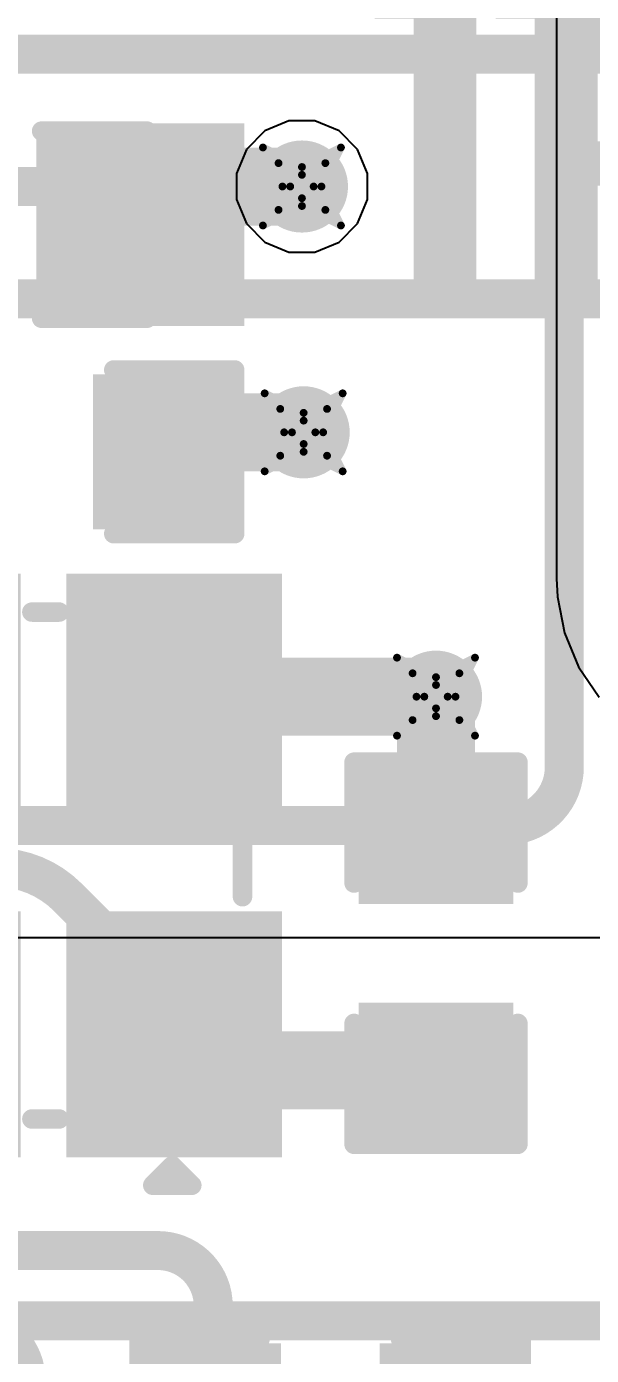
# Model space of a CAD drawing. Header units: inches. Extents: x -2 to 5376, y -4 to 5426.
# Drawn here: x 84.89 to 88.57, y 32.43 to 41.09 of the extents above; entities that cross this region are included whole.
import ezdxf

# ---------------------------------------------------------------- set-up
doc = ezdxf.new("R2010")
doc.units = ezdxf.units.IN
for name, color, linetype in [('Bottom Layer', 5, 'Continuous'), ('Drill Drawing', 1, 'Continuous'), ('Layer 1', 16, 'Continuous'), ('Layer 2', 76, 'Continuous'), ('Top Layer', 1, 'Continuous'), ('Top Overlay', 2, 'Continuous'), ('Top Paste', 8, 'Continuous'), ('Top Solder', 216, 'Continuous'), ('Via Holes', 16, 'Continuous')]:
    doc.layers.add(name, color=color, linetype=linetype)
doc.styles.add('Arial Black_Bold', font='', dxfattribs={"height": 0.2})
doc.styles.get('Arial Black_Bold').set_extended_font_data('Arial Black', bold=True)

# ---------------------------------------------------------------- blocks, each defined once
blk = doc.blocks.new('SMD3225_4P_132')
at = {"layer": 'Top Layer'}
for points in [[(-1.8, 1.45), (-0.4, 1.45), (-0.4, 0.25), (-1.8, 0.25)], [(0.4, 1.45), (1.8, 1.45), (1.8, 0.25), (0.4, 0.25)], [(-1.8, -0.25), (-0.4, -0.25), (-0.4, -1.45), (-1.8, -1.45)], [(0.4, -0.25), (1.8, -0.25), (1.8, -1.45), (0.4, -1.45)]]:
    blk.add_hatch(color=1, dxfattribs=at).paths.add_polyline_path(points)
at = {"layer": 'Top Paste'}
for points in [[(-1.8, 1.45), (-0.4, 1.45), (-0.4, 0.25), (-1.8, 0.25)], [(0.4, 1.45), (1.8, 1.45), (1.8, 0.25), (0.4, 0.25)], [(-1.8, -0.25), (-0.4, -0.25), (-0.4, -1.45), (-1.8, -1.45)], [(0.4, -0.25), (1.8, -0.25), (1.8, -1.45), (0.4, -1.45)]]:
    blk.add_hatch(color=8, dxfattribs=at).paths.add_polyline_path(points)
at = {"layer": 'Top Solder'}
for points in [[(-1.9016, 1.5516), (-0.2984, 1.5516), (-0.2984, 0.1484), (-1.9016, 0.1484)], [(0.2984, 1.5516), (1.9016, 1.5516), (1.9016, 0.1484), (0.2984, 0.1484)], [(-1.9016, -0.1484), (-0.2984, -0.1484), (-0.2984, -1.5516), (-1.9016, -1.5516)], [(0.2984, -0.1484), (1.9016, -0.1484), (1.9016, -1.5516), (0.2984, -1.5516)]]:
    blk.add_hatch(color=216, dxfattribs=at).paths.add_polyline_path(points)
at = {"layer": 'Top Overlay', "const_width": 0.127}
for points in [[(-0.2032, 1.2954), (0.1778, 1.2954)], [(-1.651, 0.0762), (-1.651, -0.1016)], [(1.651, 0.0762), (1.651, -0.1016)], [(-2.0828, -0.7112), (-2.0828, -0.9652)], [(-2.0828, -0.7112), (-1.9558, -0.8382)], [(-1.9558, -0.8382), (-2.0828, -0.9652)], [(-0.2032, -1.2954), (0.1778, -1.2954)]]:
    blk.add_lwpolyline(points, dxfattribs=at)
at = {"layer": 'Top Overlay', "const_width": 0.0635}
for points in [[(-0.2349, 1.2954, 1), (-0.1714, 1.2954, 1)], [(0.1461, 1.2954, 1), (0.2095, 1.2954, 1)], [(-1.6827, 0.0762, 1), (-1.6193, 0.0762, 1)], [(1.6193, 0.0762, 1), (1.6827, 0.0762, 1)], [(-1.6827, -0.1016, 1), (-1.6193, -0.1016, 1)], [(1.6193, -0.1016, 1), (1.6827, -0.1016, 1)], [(-2.1145, -0.7112, 1), (-2.0511, -0.7112, 1)], [(-2.1145, -0.7112, 1), (-2.0511, -0.7112, 1)], [(-1.9875, -0.8382, 1), (-1.9241, -0.8382, 1)], [(-1.9875, -0.8382, 1), (-1.9241, -0.8382, 1)], [(-2.1145, -0.9652, 1), (-2.0511, -0.9652, 1)], [(-2.1145, -0.9652, 1), (-2.0511, -0.9652, 1)], [(-0.2349, -1.2954, 1), (-0.1714, -1.2954, 1)], [(0.1461, -1.2954, 1), (0.2095, -1.2954, 1)]]:
    blk.add_lwpolyline(points, format="xyb", close=True, dxfattribs=at)
blk = doc.blocks.new('LED_0603_243')
at = {"layer": 'Top Layer'}
for points in [[(-1, 0.5), (-0.5, 0.5), (-0.5, -0.5), (-1, -0.5)], [(0.5, 0.5), (1, 0.5), (1, -0.5), (0.5, -0.5)]]:
    blk.add_hatch(color=1, dxfattribs=at).paths.add_polyline_path(points)
at = {"layer": 'Top Overlay'}
blk.add_hatch(color=2, dxfattribs=at).paths.add_polyline_path([(1.1176, -0.6604), (1.7526, -0.6604), (1.7526, 0.6604), (1.1176, 0.6604)])
at = {"layer": 'Top Paste'}
for points in [[(-1, 0.5), (-0.5, 0.5), (-0.5, -0.5), (-1, -0.5)], [(0.5, 0.5), (1, 0.5), (1, -0.5), (0.5, -0.5)]]:
    blk.add_hatch(color=8, dxfattribs=at).paths.add_polyline_path(points)
at = {"layer": 'Top Solder'}
for points in [[(-1.1016, 0.6016), (-0.3984, 0.6016), (-0.3984, -0.6016), (-1.1016, -0.6016)], [(0.3984, 0.6016), (1.1016, 0.6016), (1.1016, -0.6016), (0.3984, -0.6016)]]:
    blk.add_hatch(color=216, dxfattribs=at).paths.add_polyline_path(points)
at = {"layer": 'Top Overlay', "const_width": 0.127}
for points in [[(-1.1176, 0.6096), (-0.4318, 0.6096)], [(-1.1176, -0.6096), (-1.1176, 0.6096)], [(0.4318, 0.6096), (1.1176, 0.6096)], [(1.1176, -0.6096), (1.1176, 0.6096)], [(-1.1176, -0.6096), (-0.4318, -0.6096)], [(0.4318, -0.6096), (1.1176, -0.6096)]]:
    blk.add_lwpolyline(points, dxfattribs=at)
at = {"layer": 'Top Overlay', "const_width": 0.0635}
for points in [[(-1.1494, 0.6096, 1), (-1.0858, 0.6096, 1)], [(-1.1494, 0.6096, 1), (-1.0858, 0.6096, 1)], [(-0.4636, 0.6096, 1), (-0.4001, 0.6096, 1)], [(0.4001, 0.6096, 1), (0.4636, 0.6096, 1)], [(1.0859, 0.6096, 1), (1.1494, 0.6096, 1)], [(1.0859, 0.6096, 1), (1.1494, 0.6096, 1)], [(-1.1494, -0.6096, 1), (-1.0858, -0.6096, 1)], [(-1.1494, -0.6096, 1), (-1.0858, -0.6096, 1)], [(-0.4636, -0.6096, 1), (-0.4001, -0.6096, 1)], [(0.4001, -0.6096, 1), (0.4636, -0.6096, 1)], [(1.0859, -0.6096, 1), (1.1494, -0.6096, 1)], [(1.0859, -0.6096, 1), (1.1494, -0.6096, 1)]]:
    blk.add_lwpolyline(points, format="xyb", close=True, dxfattribs=at)
blk = doc.blocks.new('C___0603_327')
at = {"layer": 'Top Layer'}
for points in [[(-0.381, 0.4445), (-0.381, -0.4445), (-1.143, -0.4445), (-1.143, 0.4445)], [(1.143, 0.4445), (1.143, -0.4445), (0.381, -0.4445), (0.381, 0.4445)]]:
    blk.add_hatch(color=1, dxfattribs=at).paths.add_polyline_path(points)
at = {"layer": 'Top Paste'}
for points in [[(-0.381, 0.4445), (-0.381, -0.4445), (-1.143, -0.4445), (-1.143, 0.4445)], [(1.143, 0.4445), (1.143, -0.4445), (0.381, -0.4445), (0.381, 0.4445)]]:
    blk.add_hatch(color=8, dxfattribs=at).paths.add_polyline_path(points)
at = {"layer": 'Top Solder'}
for points in [[(-0.321, 0.5045), (-0.321, -0.5045), (-1.203, -0.5045), (-1.203, 0.5045)], [(1.203, 0.5045), (1.203, -0.5045), (0.321, -0.5045), (0.321, 0.5045)]]:
    blk.add_hatch(color=216, dxfattribs=at).paths.add_polyline_path(points)
at = {"layer": 'Top Overlay', "const_width": 0.127}
for points in [[(-1.2446, 0.5334), (-1.2446, -0.5334)], [(-0.4572, 0.5334), (-1.2446, 0.5334)], [(1.2446, 0.5334), (0.4572, 0.5334)], [(1.2446, 0.5334), (1.2446, -0.5334)], [(-0.4572, -0.5334), (-1.2446, -0.5334)], [(1.2446, -0.5334), (0.4572, -0.5334)]]:
    blk.add_lwpolyline(points, dxfattribs=at)
at = {"layer": 'Top Overlay', "const_width": 0.0635}
for points in [[(-1.2764, 0.5334, 1), (-1.2128, 0.5334, 1)], [(-1.2764, 0.5334, 1), (-1.2128, 0.5334, 1)], [(-0.4889, 0.5334, 1), (-0.4254, 0.5334, 1)], [(0.4254, 0.5334, 1), (0.4889, 0.5334, 1)], [(1.2128, 0.5334, 1), (1.2764, 0.5334, 1)], [(1.2128, 0.5334, 1), (1.2764, 0.5334, 1)], [(-1.2764, -0.5334, 1), (-1.2128, -0.5334, 1)], [(-1.2764, -0.5334, 1), (-1.2128, -0.5334, 1)], [(-0.4889, -0.5334, 1), (-0.4254, -0.5334, 1)], [(0.4254, -0.5334, 1), (0.4889, -0.5334, 1)], [(1.2128, -0.5334, 1), (1.2764, -0.5334, 1)], [(1.2128, -0.5334, 1), (1.2764, -0.5334, 1)]]:
    blk.add_lwpolyline(points, format="xyb", close=True, dxfattribs=at)
blk = doc.blocks.new('C___0603_337')
at = {"layer": 'Top Layer'}
for points in [[(-0.381, 0.4445), (-0.381, -0.4445), (-1.143, -0.4445), (-1.143, 0.4445)], [(1.143, 0.4445), (1.143, -0.4445), (0.381, -0.4445), (0.381, 0.4445)]]:
    blk.add_hatch(color=1, dxfattribs=at).paths.add_polyline_path(points)
at = {"layer": 'Top Paste'}
for points in [[(-0.381, 0.4445), (-0.381, -0.4445), (-1.143, -0.4445), (-1.143, 0.4445)], [(1.143, 0.4445), (1.143, -0.4445), (0.381, -0.4445), (0.381, 0.4445)]]:
    blk.add_hatch(color=8, dxfattribs=at).paths.add_polyline_path(points)
at = {"layer": 'Top Solder'}
for points in [[(-0.321, 0.5045), (-0.321, -0.5045), (-1.203, -0.5045), (-1.203, 0.5045)], [(1.203, 0.5045), (1.203, -0.5045), (0.321, -0.5045), (0.321, 0.5045)]]:
    blk.add_hatch(color=216, dxfattribs=at).paths.add_polyline_path(points)
at = {"layer": 'Top Overlay', "const_width": 0.127}
for points in [[(-1.2446, -0.5334), (-1.2446, 0.5334)], [(-0.4572, 0.5334), (-1.2446, 0.5334)], [(1.2446, 0.5334), (0.4572, 0.5334)], [(1.2446, -0.5334), (1.2446, 0.5334)], [(-0.4572, -0.5334), (-1.2446, -0.5334)], [(1.2446, -0.5334), (0.4572, -0.5334)]]:
    blk.add_lwpolyline(points, dxfattribs=at)
at = {"layer": 'Top Overlay', "const_width": 0.0635}
for points in [[(-1.2764, 0.5334, 1), (-1.2128, 0.5334, 1)], [(-1.2764, 0.5334, 1), (-1.2128, 0.5334, 1)], [(-0.4889, 0.5334, 1), (-0.4254, 0.5334, 1)], [(0.4254, 0.5334, 1), (0.4889, 0.5334, 1)], [(1.2128, 0.5334, 1), (1.2764, 0.5334, 1)], [(1.2128, 0.5334, 1), (1.2764, 0.5334, 1)], [(-1.2764, -0.5334, 1), (-1.2128, -0.5334, 1)], [(-1.2764, -0.5334, 1), (-1.2128, -0.5334, 1)], [(-0.4889, -0.5334, 1), (-0.4254, -0.5334, 1)], [(0.4254, -0.5334, 1), (0.4889, -0.5334, 1)], [(1.2128, -0.5334, 1), (1.2764, -0.5334, 1)], [(1.2128, -0.5334, 1), (1.2764, -0.5334, 1)]]:
    blk.add_lwpolyline(points, format="xyb", close=True, dxfattribs=at)
blk = doc.blocks.new('C___0603_338')
at = {"layer": 'Top Layer'}
for points in [[(-0.381, 0.4445), (-0.381, -0.4445), (-1.143, -0.4445), (-1.143, 0.4445)], [(1.143, 0.4445), (1.143, -0.4445), (0.381, -0.4445), (0.381, 0.4445)]]:
    blk.add_hatch(color=1, dxfattribs=at).paths.add_polyline_path(points)
at = {"layer": 'Top Paste'}
for points in [[(-0.381, 0.4445), (-0.381, -0.4445), (-1.143, -0.4445), (-1.143, 0.4445)], [(1.143, 0.4445), (1.143, -0.4445), (0.381, -0.4445), (0.381, 0.4445)]]:
    blk.add_hatch(color=8, dxfattribs=at).paths.add_polyline_path(points)
at = {"layer": 'Top Solder'}
for points in [[(-0.321, 0.5045), (-0.321, -0.5045), (-1.203, -0.5045), (-1.203, 0.5045)], [(1.203, 0.5045), (1.203, -0.5045), (0.321, -0.5045), (0.321, 0.5045)]]:
    blk.add_hatch(color=216, dxfattribs=at).paths.add_polyline_path(points)
at = {"layer": 'Top Overlay', "const_width": 0.127}
for points in [[(-1.2446, 0.5334), (-1.2446, -0.5334)], [(-0.4572, 0.5334), (-1.2446, 0.5334)], [(1.2446, 0.5334), (0.4572, 0.5334)], [(1.2446, 0.5334), (1.2446, -0.5334)], [(-0.4572, -0.5334), (-1.2446, -0.5334)], [(1.2446, -0.5334), (0.4572, -0.5334)]]:
    blk.add_lwpolyline(points, dxfattribs=at)
at = {"layer": 'Top Overlay', "const_width": 0.0635}
for points in [[(-1.2764, 0.5334, 1), (-1.2128, 0.5334, 1)], [(-1.2764, 0.5334, 1), (-1.2128, 0.5334, 1)], [(-0.4889, 0.5334, 1), (-0.4254, 0.5334, 1)], [(0.4254, 0.5334, 1), (0.4889, 0.5334, 1)], [(1.2128, 0.5334, 1), (1.2764, 0.5334, 1)], [(1.2128, 0.5334, 1), (1.2764, 0.5334, 1)], [(-1.2764, -0.5334, 1), (-1.2128, -0.5334, 1)], [(-1.2764, -0.5334, 1), (-1.2128, -0.5334, 1)], [(-0.4889, -0.5334, 1), (-0.4254, -0.5334, 1)], [(0.4254, -0.5334, 1), (0.4889, -0.5334, 1)], [(1.2128, -0.5334, 1), (1.2764, -0.5334, 1)], [(1.2128, -0.5334, 1), (1.2764, -0.5334, 1)]]:
    blk.add_lwpolyline(points, format="xyb", close=True, dxfattribs=at)

msp = doc.modelspace()

# ---------------------------------------------------------------- hatches: boundary and pattern name
at = {"layer": 'Bottom Layer'}
h = msp.add_hatch(color=5, dxfattribs=at)
edge = h.paths.add_edge_path()
edge.add_arc((86.6835, 40.0442), 0.3, 0, 360)
h = msp.add_hatch(color=5, dxfattribs=at)
edge = h.paths.add_edge_path()
edge.add_arc((86.6946, 38.443), 0.3, 0, 360)
h = msp.add_hatch(color=5, dxfattribs=at)
edge = h.paths.add_edge_path()
edge.add_arc((87.5564, 36.721), 0.3, 0, 360)
at = {"layer": 'Layer 1'}
h = msp.add_hatch(color=16, dxfattribs=at)
edge = h.paths.add_edge_path()
edge.add_arc((86.6835, 40.0442), 0.3, 0, 360)
h = msp.add_hatch(color=16, dxfattribs=at)
edge = h.paths.add_edge_path()
edge.add_arc((86.6946, 38.443), 0.3, 0, 360)
h = msp.add_hatch(color=16, dxfattribs=at)
edge = h.paths.add_edge_path()
edge.add_arc((87.5564, 36.721), 0.3, 0, 360)
at = {"layer": 'Layer 2'}
h = msp.add_hatch(color=76, dxfattribs=at)
edge = h.paths.add_edge_path()
edge.add_arc((86.6835, 40.0442), 0.3, 0, 360)
h = msp.add_hatch(color=76, dxfattribs=at)
edge = h.paths.add_edge_path()
edge.add_arc((86.6946, 38.443), 0.3, 0, 360)
h = msp.add_hatch(color=76, dxfattribs=at)
edge = h.paths.add_edge_path()
edge.add_arc((87.5564, 36.721), 0.3, 0, 360)
at = {"layer": 'Top Layer'}
h = msp.add_hatch(color=1, dxfattribs=at)
edge = h.paths.add_edge_path()
edge.add_arc((86.6835, 40.0442), 0.3, 0, 360)
h = msp.add_hatch(color=1, dxfattribs=at)
edge = h.paths.add_edge_path()
edge.add_arc((86.6946, 38.443), 0.3, 0, 360)
h = msp.add_hatch(color=1, dxfattribs=at)
edge = h.paths.add_edge_path()
edge.add_arc((87.5564, 36.721), 0.3, 0, 360)
at = {"layer": 'Via Holes'}
h = msp.add_hatch(color=7, dxfattribs=at)
edge = h.paths.add_edge_path()
edge.add_arc((86.6835, 40.0442), 0.15, 0, 360)
h = msp.add_hatch(color=7, dxfattribs=at)
edge = h.paths.add_edge_path()
edge.add_arc((86.6946, 38.443), 0.15, 0, 360)
h = msp.add_hatch(color=7, dxfattribs=at)
edge = h.paths.add_edge_path()
edge.add_arc((87.5564, 36.721), 0.15, 0, 360)

# ---------------------------------------------------------------- linework, layer by layer
at = {"layer": 'Bottom Layer', "const_width": 0.254}
for points in [[(75.4791, 40.9056), (97.3488, 40.9056)], [(75.411, 39.3124), (96.0465, 39.3124)], [(74.3319, 32.6554), (98.52, 32.6554)]]:
    msp.add_lwpolyline(points, dxfattribs=at)
at = {"layer": 'Drill Drawing', "const_width": 0.0508}
for points in [[(86.4295, 40.2982), (86.6835, 40.1712)], [(86.4295, 40.2982), (86.5565, 40.0442)], [(86.6835, 40.1712), (86.9375, 40.2982)], [(86.8105, 40.0442), (86.9375, 40.2982)], [(86.5311, 40.1966), (86.6835, 40.1204)], [(86.5311, 40.1966), (86.6073, 40.0442)], [(86.6835, 40.1204), (86.8359, 40.1966)], [(86.7597, 40.0442), (86.8359, 40.1966)], [(86.4295, 39.7902), (86.5565, 40.0442)], [(86.5311, 39.8918), (86.6073, 40.0442)], [(86.5311, 39.8918), (86.6835, 39.968)], [(86.6835, 39.968), (86.8359, 39.8918)], [(86.7597, 40.0442), (86.8359, 39.8918)], [(86.8105, 40.0442), (86.9375, 39.7902)], [(86.4295, 39.7902), (86.6835, 39.9172)], [(86.6835, 39.9172), (86.9375, 39.7902)], [(86.4406, 38.697), (86.6946, 38.57)], [(86.4406, 38.697), (86.5676, 38.443)], [(86.6946, 38.57), (86.9486, 38.697)], [(86.8216, 38.443), (86.9486, 38.697)], [(86.5422, 38.5954), (86.6946, 38.5192)], [(86.5422, 38.5954), (86.6184, 38.443)], [(86.6946, 38.5192), (86.847, 38.5954)], [(86.7708, 38.443), (86.847, 38.5954)], [(86.4406, 38.189), (86.5676, 38.443)], [(86.5422, 38.2906), (86.6184, 38.443)], [(86.7708, 38.443), (86.847, 38.2906)], [(86.8216, 38.443), (86.9486, 38.189)], [(86.5422, 38.2906), (86.6946, 38.3668)], [(86.6946, 38.3668), (86.847, 38.2906)], [(86.4406, 38.189), (86.6946, 38.316)], [(86.6946, 38.316), (86.9486, 38.189)], [(87.3024, 36.975), (87.5564, 36.848)], [(87.3024, 36.975), (87.4294, 36.721)], [(87.5564, 36.848), (87.8104, 36.975)], [(87.6834, 36.721), (87.8104, 36.975)], [(87.404, 36.8734), (87.5564, 36.7972)], [(87.404, 36.8734), (87.4802, 36.721)], [(87.5564, 36.7972), (87.7088, 36.8734)], [(87.6326, 36.721), (87.7088, 36.8734)], [(87.3024, 36.467), (87.4294, 36.721)], [(87.404, 36.5686), (87.4802, 36.721)], [(87.6326, 36.721), (87.7088, 36.5686)], [(87.6834, 36.721), (87.8104, 36.467)], [(87.3024, 36.467), (87.5564, 36.594)], [(87.404, 36.5686), (87.5564, 36.6448)], [(87.5564, 36.6448), (87.7088, 36.5686)], [(87.5564, 36.594), (87.8104, 36.467)]]:
    msp.add_lwpolyline(points, dxfattribs=at)
at = {"layer": 'Drill Drawing', "const_width": 0.0254}
for points in [[(86.4168, 40.2982, 1), (86.4422, 40.2982, 1)], [(86.4168, 40.2982, 1), (86.4422, 40.2982, 1)], [(86.9248, 40.2982, 1), (86.9502, 40.2982, 1)], [(86.9248, 40.2982, 1), (86.9502, 40.2982, 1)], [(86.5184, 40.1966, 1), (86.5438, 40.1966, 1)], [(86.5184, 40.1966, 1), (86.5438, 40.1966, 1)], [(86.6708, 40.1712, 1), (86.6962, 40.1712, 1)], [(86.6708, 40.1712, 1), (86.6962, 40.1712, 1)], [(86.8232, 40.1966, 1), (86.8486, 40.1966, 1)], [(86.8232, 40.1966, 1), (86.8486, 40.1966, 1)], [(86.6708, 40.1204, 1), (86.6962, 40.1204, 1)], [(86.6708, 40.1204, 1), (86.6962, 40.1204, 1)], [(86.5438, 40.0442, 1), (86.5692, 40.0442, 1)], [(86.5438, 40.0442, 1), (86.5692, 40.0442, 1)], [(86.5946, 40.0442, 1), (86.62, 40.0442, 1)], [(86.5946, 40.0442, 1), (86.62, 40.0442, 1)], [(86.6708, 39.968, 1), (86.6962, 39.968, 1)], [(86.6708, 39.968, 1), (86.6962, 39.968, 1)], [(86.747, 40.0442, 1), (86.7724, 40.0442, 1)], [(86.747, 40.0442, 1), (86.7724, 40.0442, 1)], [(86.7978, 40.0442, 1), (86.8232, 40.0442, 1)], [(86.7978, 40.0442, 1), (86.8232, 40.0442, 1)], [(86.5184, 39.8918, 1), (86.5438, 39.8918, 1)], [(86.5184, 39.8918, 1), (86.5438, 39.8918, 1)], [(86.6708, 39.9172, 1), (86.6962, 39.9172, 1)], [(86.6708, 39.9172, 1), (86.6962, 39.9172, 1)], [(86.8232, 39.8918, 1), (86.8486, 39.8918, 1)], [(86.8232, 39.8918, 1), (86.8486, 39.8918, 1)], [(86.4168, 39.7902, 1), (86.4422, 39.7902, 1)], [(86.4168, 39.7902, 1), (86.4422, 39.7902, 1)], [(86.9248, 39.7902, 1), (86.9502, 39.7902, 1)], [(86.9248, 39.7902, 1), (86.9502, 39.7902, 1)], [(86.4279, 38.697, 1), (86.4533, 38.697, 1)], [(86.4279, 38.697, 1), (86.4533, 38.697, 1)], [(86.9359, 38.697, 1), (86.9613, 38.697, 1)], [(86.9359, 38.697, 1), (86.9613, 38.697, 1)], [(86.5295, 38.5954, 1), (86.5549, 38.5954, 1)], [(86.5295, 38.5954, 1), (86.5549, 38.5954, 1)], [(86.8343, 38.5954, 1), (86.8597, 38.5954, 1)], [(86.8343, 38.5954, 1), (86.8597, 38.5954, 1)], [(86.6819, 38.57, 1), (86.7073, 38.57, 1)], [(86.6819, 38.57, 1), (86.7073, 38.57, 1)], [(86.6819, 38.5192, 1), (86.7073, 38.5192, 1)], [(86.6819, 38.5192, 1), (86.7073, 38.5192, 1)], [(86.5549, 38.443, 1), (86.5803, 38.443, 1)], [(86.5549, 38.443, 1), (86.5803, 38.443, 1)], [(86.6057, 38.443, 1), (86.6311, 38.443, 1)], [(86.6057, 38.443, 1), (86.6311, 38.443, 1)], [(86.7581, 38.443, 1), (86.7835, 38.443, 1)], [(86.7581, 38.443, 1), (86.7835, 38.443, 1)], [(86.8089, 38.443, 1), (86.8343, 38.443, 1)], [(86.8089, 38.443, 1), (86.8343, 38.443, 1)], [(86.6819, 38.3668, 1), (86.7073, 38.3668, 1)], [(86.6819, 38.3668, 1), (86.7073, 38.3668, 1)], [(86.5295, 38.2906, 1), (86.5549, 38.2906, 1)], [(86.5295, 38.2906, 1), (86.5549, 38.2906, 1)], [(86.6819, 38.316, 1), (86.7073, 38.316, 1)], [(86.6819, 38.316, 1), (86.7073, 38.316, 1)], [(86.8343, 38.2906, 1), (86.8597, 38.2906, 1)], [(86.8343, 38.2906, 1), (86.8597, 38.2906, 1)], [(86.4279, 38.189, 1), (86.4533, 38.189, 1)], [(86.4279, 38.189, 1), (86.4533, 38.189, 1)], [(86.9359, 38.189, 1), (86.9613, 38.189, 1)], [(86.9359, 38.189, 1), (86.9613, 38.189, 1)], [(87.2897, 36.975, 1), (87.3151, 36.975, 1)], [(87.2897, 36.975, 1), (87.3151, 36.975, 1)], [(87.7977, 36.975, 1), (87.8231, 36.975, 1)], [(87.7977, 36.975, 1), (87.8231, 36.975, 1)], [(87.3913, 36.8734, 1), (87.4167, 36.8734, 1)], [(87.3913, 36.8734, 1), (87.4167, 36.8734, 1)], [(87.6961, 36.8734, 1), (87.7215, 36.8734, 1)], [(87.6961, 36.8734, 1), (87.7215, 36.8734, 1)], [(87.5437, 36.848, 1), (87.5691, 36.848, 1)], [(87.5437, 36.848, 1), (87.5691, 36.848, 1)], [(87.5437, 36.7972, 1), (87.5691, 36.7972, 1)], [(87.5437, 36.7972, 1), (87.5691, 36.7972, 1)], [(87.4167, 36.721, 1), (87.4421, 36.721, 1)], [(87.4167, 36.721, 1), (87.4421, 36.721, 1)], [(87.4675, 36.721, 1), (87.4929, 36.721, 1)], [(87.4675, 36.721, 1), (87.4929, 36.721, 1)], [(87.6199, 36.721, 1), (87.6453, 36.721, 1)], [(87.6199, 36.721, 1), (87.6453, 36.721, 1)], [(87.6707, 36.721, 1), (87.6961, 36.721, 1)], [(87.6707, 36.721, 1), (87.6961, 36.721, 1)], [(87.5437, 36.6448, 1), (87.5691, 36.6448, 1)], [(87.5437, 36.6448, 1), (87.5691, 36.6448, 1)], [(87.5437, 36.594, 1), (87.5691, 36.594, 1)], [(87.5437, 36.594, 1), (87.5691, 36.594, 1)], [(87.3913, 36.5686, 1), (87.4167, 36.5686, 1)], [(87.3913, 36.5686, 1), (87.4167, 36.5686, 1)], [(87.6961, 36.5686, 1), (87.7215, 36.5686, 1)], [(87.6961, 36.5686, 1), (87.7215, 36.5686, 1)], [(87.2897, 36.467, 1), (87.3151, 36.467, 1)], [(87.2897, 36.467, 1), (87.3151, 36.467, 1)], [(87.7977, 36.467, 1), (87.8231, 36.467, 1)], [(87.7977, 36.467, 1), (87.8231, 36.467, 1)]]:
    msp.add_lwpolyline(points, format="xyb", close=True, dxfattribs=at)
at = {"layer": 'Layer 1'}
for p, q in [((88.3412, 48.6918), (88.3412, 37.4904)), ((86.5986, 40.4712), (86.4416, 40.4061)), ((86.7684, 40.4712), (86.5986, 40.4712)), ((86.9254, 40.4061), (86.7684, 40.4712)), ((86.4416, 40.4061), (86.3215, 40.286)), ((87.0455, 40.286), (86.9254, 40.4061)), ((86.3215, 40.286), (86.2565, 40.1291)), ((87.1105, 40.1291), (87.0455, 40.286)), ((86.2565, 40.1291), (86.2565, 39.9592)), ((87.1105, 39.9592), (87.1105, 40.1291)), ((86.2565, 39.9592), (86.3215, 39.8023)), ((87.0455, 39.8023), (87.1105, 39.9592)), ((86.3215, 39.8023), (86.4416, 39.6822)), ((86.9254, 39.6822), (87.0455, 39.8023)), ((86.4416, 39.6822), (86.5986, 39.6172)), ((86.7684, 39.6172), (86.9254, 39.6822)), ((86.5986, 39.6172), (86.7684, 39.6172)), ((88.3412, 37.4904), (88.3471, 37.3709)), ((88.3471, 37.3709), (88.3937, 37.1365)), ((88.3937, 37.1365), (88.4852, 36.9157)), ((88.4852, 36.9157), (88.6179, 36.7169))]:
    msp.add_line(p, q, dxfattribs=at)
at = {"layer": 'Layer 2'}
msp.add_line((79.7728, 35.1522), (108.8414, 35.1522), dxfattribs=at)
at = {"layer": 'Layer 2', "const_width": 0.254}
for points in [[(88.392, 36.2628), (88.392, 41.3047)], [(81.686, 40.0442), (86.6835, 40.0442)], [(80.261, 35.8809), (88.0102, 35.8809)]]:
    msp.add_lwpolyline(points, dxfattribs=at)
at = {"layer": 'Layer 2', "const_width": 0.127}
for points in [[(86.62, 40.0442, 1), (86.747, 40.0442, 1)], [(88.3285, 36.2628, 1), (88.4555, 36.2628, 1)], [(88.3285, 36.2628, 1), (88.4555, 36.2628, 1)], [(87.9467, 35.8809, 1), (88.0737, 35.8809, 1)], [(87.9467, 35.8809, 1), (88.0737, 35.8809, 1)]]:
    msp.add_lwpolyline(points, format="xyb", close=True, dxfattribs=at)
at = {"layer": 'Layer 2', "const_width": 0.254}
msp.add_lwpolyline([(88.392, 36.2628, -0.414214), (88.0102, 35.8809)], format="xyb", dxfattribs=at)
at = {"layer": 'Top Layer'}
for points, const_width in [([(85.3773, 40.0442), (86.6835, 40.0442)], 0.508), ([(85.3065, 39.7956), (85.3285, 39.8175)], 0.254), ([(85.763, 38.443), (86.6946, 38.443)], 0.508), ([(85.851, 36.721), (87.5564, 36.721)], 0.508), ([(87.5564, 35.8118), (87.5564, 36.721)], 0.508), ([(85.1583, 35.4148), (85.4324, 35.1407)], 0.254), ([(86.0842, 34.2878), (87.5564, 34.2878)], 0.508), ([(81.5585, 33.113), (85.7459, 33.113)], 0.254), ([(86.106, 32.004), (86.106, 32.7529)], 0.254)]:
    msp.add_lwpolyline(points, dxfattribs=dict(at, const_width=const_width))
for points, const_width in [([(85.2503, 40.0442, 1), (85.5043, 40.0442, 1)], 0.254), ([(86.5565, 40.0442, 1), (86.8105, 40.0442, 1)], 0.254), ([(85.243, 39.7956, 1), (85.37, 39.7956, 1)], 0.127), ([(85.265, 39.8175, 1), (85.392, 39.8175, 1)], 0.127), ([(85.636, 38.443, 1), (85.89, 38.443, 1)], 0.254), ([(86.5676, 38.443, 1), (86.8216, 38.443, 1)], 0.254), ([(85.724, 36.721, 1), (85.978, 36.721, 1)], 0.254), ([(87.4294, 36.721, 1), (87.6834, 36.721, 1)], 0.254), ([(87.4294, 36.721, 1), (87.6834, 36.721, 1)], 0.254), ([(87.4294, 35.8118, 1), (87.6834, 35.8118, 1)], 0.254), ([(85.0948, 35.4148, 1), (85.2218, 35.4148, 1)], 0.127), ([(85.0948, 35.4148, 1), (85.2218, 35.4148, 1)], 0.127), ([(85.3689, 35.1407, 1), (85.4959, 35.1407, 1)], 0.127), ([(85.7875, 34.521, 1), (85.9145, 34.521, 1)], 0.127), ([(85.9572, 34.2878, 1), (86.2112, 34.2878, 1)], 0.254), ([(87.4294, 34.2878, 1), (87.6834, 34.2878, 1)], 0.254), ([(86.0207, 34.2878, 1), (86.1477, 34.2878, 1)], 0.127), ([(85.6824, 33.113, 1), (85.8094, 33.113, 1)], 0.127), ([(85.6824, 33.113, 1), (85.8094, 33.113, 1)], 0.127), ([(86.0425, 32.7529, 1), (86.1695, 32.7529, 1)], 0.127), ([(86.0425, 32.7529, 1), (86.1695, 32.7529, 1)], 0.127)]:
    msp.add_lwpolyline(points, format="xyb", close=True, dxfattribs=dict(at, const_width=const_width))
at = {"layer": 'Top Layer', "const_width": 0.254}
for points in [[(84.6913, 35.6083, -0.198912), (85.1583, 35.4148)], [(86.0842, 34.2878, -0.414214), (85.851, 34.521)], [(85.7459, 33.113, -0.414214), (86.106, 32.7529)], [(84.549, 32.6129, -0.414214), (84.8855, 32.2764)]]:
    msp.add_lwpolyline(points, format="xyb", dxfattribs=at)

# ---------------------------------------------------------------- block references
msp.add_blockref('LED_0603_243', (84.5565, 39.7956))
for name, p, rotation in [('C___0603_338', (85.001, 38.316), 180), ('SMD3225_4P_132', (85.001, 35.621), 90), ('C___0603_337', (87.5564, 35.0498), 270), ('C___0603_327', (86.868, 32.004), 180)]:
    msp.add_blockref(name, p, dxfattribs=dict(rotation=rotation))

# ---------------------------------------------------------------- texts
at = {"layer": 'Top Overlay', "style": 'Arial Black_Bold'}
for s, p in [('IRQ1', (86.9659, 41.1383)), ('IRQ0', (87.2199, 39.3751))]:
    msp.add_text(s, height=1.778, rotation=360, dxfattribs=at).set_placement(p)

doc.saveas('drawing.dxf')
